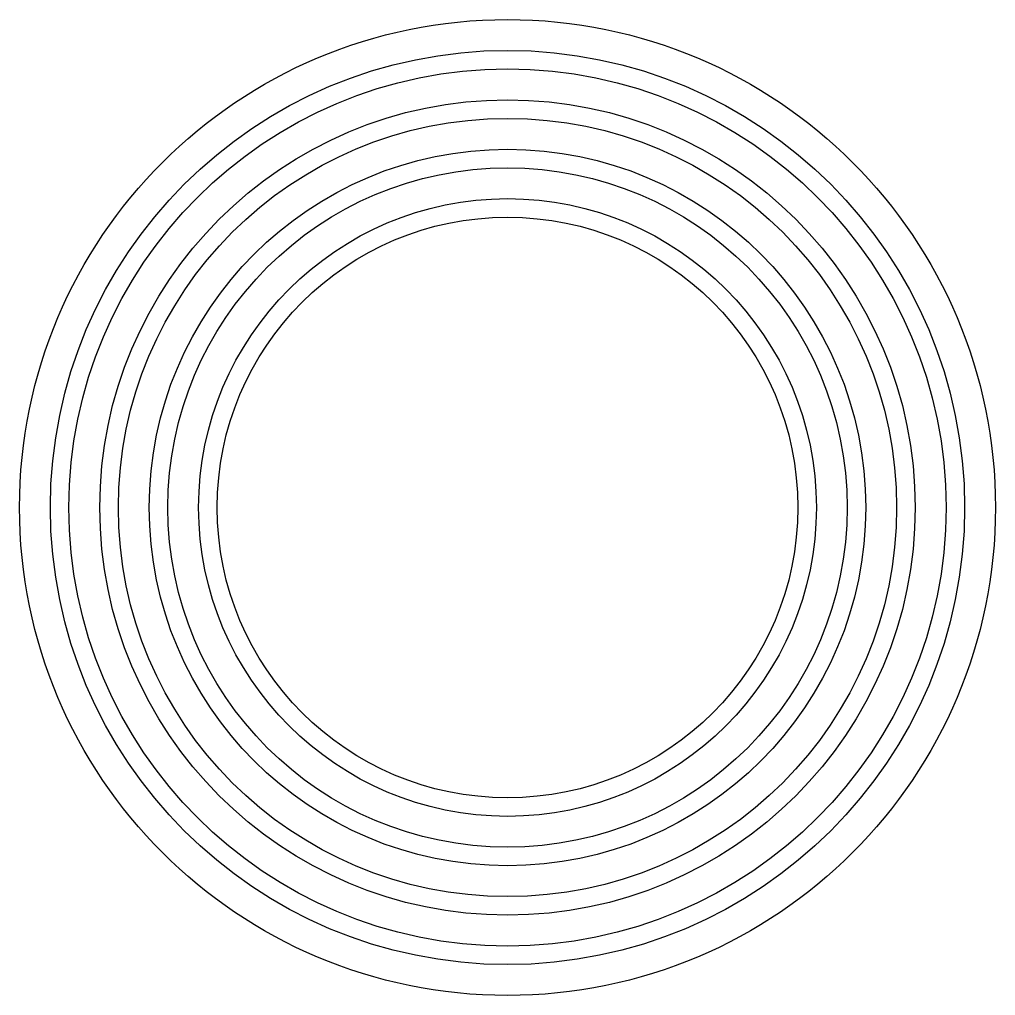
# Model space of a CAD drawing. Header units: millimetres. Extents: x -158 to 158, y -158 to 158.
import ezdxf

# ---------------------------------------------------------------- set-up
doc = ezdxf.new("R2010")
doc.units = ezdxf.units.MM
doc.layers.add('Compound008', color=7, linetype='CONTINUOUS')

msp = doc.modelspace()

# ---------------------------------------------------------------- linework, layer by layer
at = {"layer": 'Compound008'}
for radius in [158, 148, 142, 132, 126, 116, 110, 100, 94]:
    msp.add_circle((0, 0), radius, dxfattribs=at)

doc.saveas('drawing.dxf')
